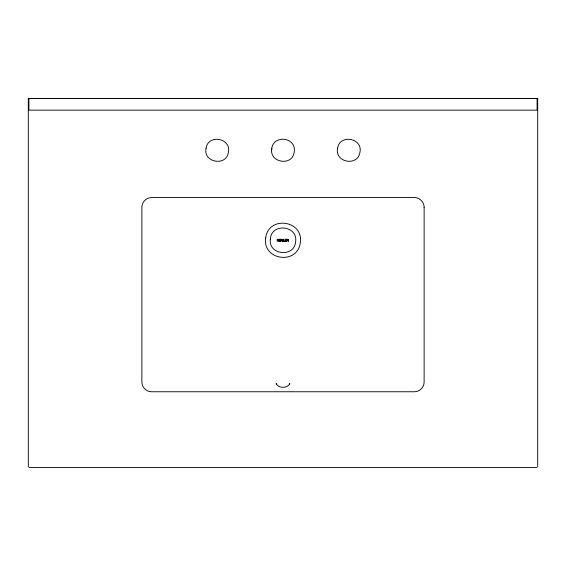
<?xml version="1.0" encoding="UTF-8"?>
<svg xmlns="http://www.w3.org/2000/svg" width="566" height="566" viewBox="0 0 566 566"><rect width="100%" height="100%" fill="white"/><g stroke="black" fill="none" stroke-linecap="round" stroke-linejoin="round"><path stroke-width="0.85" d="M289.764 384.073L289.799 383.366C288.264 388.616 277.736 388.616 276.201 383.366L276.236 384.073M271.652 150.294C271.623 134.114 297.129 136.498 294.157 152.353C292.091 166.871 268.588 162.449 271.843 148.228M279.172 239.552C279.915 244.965 281.889 237.522 279.519 239.291M280.071 241.038C281.946 238.59 277.474 240.055 280.071 241.038L279.731 241.038M28.859 98.505L537.141 98.505M282.561 241.3L282.816 239.248L282.561 240.076L281.359 240.076C281.076 237.14 281.132 243.578 281.359 240.338L282.561 240.338L282.816 241.3M29.022 467.495L536.978 467.495M288.554 241.3L288.342 239.425L286.927 239.248L286.927 241.3L287.181 240.387L287.91 240.387L288.25 241.3M537.7 466.773L537.7 98.505L28.3 98.505L28.3 466.773M537.084 98.505L537.084 110.158L28.916 110.158L28.916 98.505M424.125 207.269L424.125 382.036C424.203 387.229 419.597 391.835 414.404 391.757L151.596 391.757C146.403 391.835 141.797 387.229 141.875 382.036L141.875 207.269C141.797 202.076 146.403 197.47 151.596 197.548L414.404 197.548C419.597 197.47 424.203 202.076 424.125 207.269M270.364 239.036C268.043 255.238 294.752 257.87 295.636 241.526C297.957 225.325 271.248 222.693 270.364 239.036M265.68 238.003C262.291 260.502 297.766 265.171 300.32 242.559C303.709 220.061 268.234 215.391 265.68 238.003M206.074 148.228C202.819 162.449 226.322 166.871 228.388 152.353C231.635 138.139 208.132 133.71 206.074 148.228M337.612 148.228C334.365 162.449 357.868 166.871 359.926 152.353C363.181 138.139 339.678 133.71 337.612 148.228M288.25 239.857L287.181 240.118L287.181 239.468L288.25 239.857M278.705 239.248L277.934 240.076L278.705 241.3L277.722 240.295L277.418 240.6C277.085 243.203 277.234 236.942 277.418 240.253L278.705 239.248M283.417 239.248L283.156 241.3L284.698 241.3L283.417 241.038L283.417 239.248M286.58 239.248L285.045 239.248L285.045 241.3L286.58 241.3L285.299 241.038L285.299 240.338L286.41 240.338L285.299 240.076L285.299 239.51L286.58 239.248"/></g></svg>
